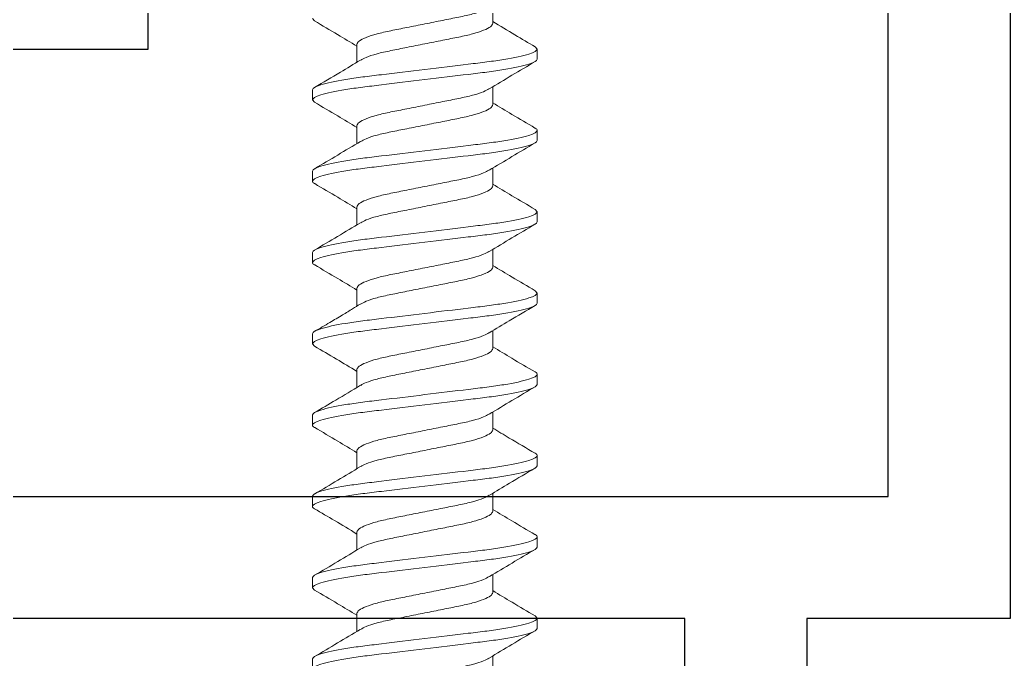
# Model space of a CAD drawing. Extents: x 0 to 79.8, y 0 to 38.2.
# Drawn here: x 59.021 to 59.63, y 29.139 to 29.532 of the extents above; entities that cross this region are included whole.
import ezdxf

# ---------------------------------------------------------------- set-up
doc = ezdxf.new("R2010")
doc.units = 0
doc.header["$MEASUREMENT"] = 0
doc.linetypes.add('SLD-Solid', pattern=[0])
doc.layers.get('0').update_dxf_attribs({"linetype": 'CONTINUOUS'})
doc.layers.add('TEXT', color=7, linetype='CONTINUOUS')

# ---------------------------------------------------------------- blocks, each defined once
blk = doc.blocks.new('25559')
at = {"color": 7, "linetype": 'SLD-Solid', "lineweight": 15}
for p, q in [((0.2062499640494835, 0.06899999832279491), (0.2048183672540773, 0.06775296564529754)), ((0.2062499640494835, 0.06899999832279491), (0.2124999451825005, 0.06899999832279491)), ((0.2562499597786001, 0.06899999832279491), (0.2624999775778605, 0.06899999832279491)), ((0.3062499555077096, 0.06899999832279491), (0.3047983022773337, 0.06773548959716891)), ((0.3062499555077096, 0.06899999832279491), (0.31249997330697, 0.06899999832279491)), ((0.3562499879030696, 0.06899999832279491), (0.35480775789717, 0.06774372116873906)), ((0.3562499879030696, 0.06899999832279491), (0.3624999690360937, 0.06899999832279491)), ((0.4062499836321862, 0.06899999832279491), (0.4124999647652032, 0.06899999832279491)), ((0.4562499793613028, 0.06899999832279491), (0.462499960494327, 0.06899999832279491)), ((0.5062499750904195, 0.06899999832279491), (0.5124999562234365, 0.06899999832279491)), ((0.5562499708195361, 0.06899999832279491), (0.5548181356935515, 0.06775277314753225)), ((0.5562499708195361, 0.06899999832279491), (0.5624999702856783, 0.06899999832279491)), ((0.1904999793279814, 0.04172019887803913), (0.1794554469153624, 0.04172019887803913)), ((0.240499975057098, 0.04172019887803913), (0.229458009281494, 0.04172019887803913)), ((0.2904999707862146, 0.04172019887803913), (0.2794585550042541, 0.04172019887803913)), ((0.3404999665153312, 0.04172019887803913), (0.3294580007397272, 0.04172019887803913)), ((0.3904999622444478, 0.04172019887803913), (0.3794561631566893, 0.04172019887803913)), ((0.4404999579735644, 0.04172019887803913), (0.4294585788578473, 0.04172019887803913)), ((0.4904999903689173, 0.04172019887803913), (0.4794519746632062, 0.04172019887803913)), ((0.5404999860980411, 0.04172019887803913), (0.5294560036790656, 0.04172019887803913)), ((0.5904999634940324, 0.04172019887803913), (0.5794582360490068, 0.04172019887803913)), ((0.2032500053719275, -0.04172019887803913), (0.214293804459686, -0.04172019887803913)), ((0.2532499644348007, -0.04172019887803913), (0.2642915268817276, -0.04172019887803913)), ((0.3032499601639174, -0.04172019887803913), (0.3142921826032179, -0.04172019887803913)), ((0.353249955893034, -0.04172019887803913), (0.3643246646237159, -0.04172019887803913)), ((0.403249988288394, -0.04172019887803913), (0.4142905240805135, -0.04172019887803913)), ((0.4532499840175035, -0.04172019887803913), (0.4642919131268641, -0.04172019887803913)), ((0.5032499797466272, -0.04172019887803913), (0.5142915055273107, -0.04172019887803913)), ((0.5532499754757367, -0.04172019887803913), (0.5642948745507894, -0.04172019887803913)), ((0.1889305907910241, -0.06775380438560319), (0.1874999473179457, -0.06899999832279491)), ((0.2374999430470552, -0.06899999832279491), (0.2312499619140382, -0.06899999832279491)), ((0.2389440796976032, -0.06774210327077412), (0.2374999430470552, -0.06899999832279491)), ((0.2874999754424152, -0.06899999832279491), (0.2812499576431549, -0.06899999832279491)), ((0.3374999711715319, -0.06899999832279491), (0.3312499900385149, -0.06899999832279491)), ((0.3874999669006485, -0.06899999832279491), (0.3812499857676315, -0.06899999832279491)), ((0.3889371736312484, -0.06774810736808945), (0.3874999669006485, -0.06899999832279491)), ((0.4374999626297651, -0.06899999832279491), (0.4312499814967481, -0.06899999832279491)), ((0.4874999583588817, -0.06899999832279491), (0.4812499772258647, -0.06899999832279491)), ((0.5374999907542417, -0.06899999832279491), (0.5312499729549813, -0.06899999832279491)), ((0.5389298642362235, -0.06775445062814356), (0.5374999907542417, -0.06899999832279491)), ((0.5874999681502331, -0.06899999832279491), (0.5812499686840908, -0.06899999832279491))]:
    blk.add_line(p, q, dxfattribs=at)
for points, knots in [([(0.2048195405738511, 0.06777072585677502), (0.2023926080985703, 0.06364931578599453), (0.1972661292341868, 0.05494354344392605), (0.1920410794012426, 0.046281522272551), (0.189289626643415, 0.04172019887803913)], [0, 0, 0, 0, 0.4734111930410915, 1, 1, 1, 1]), ([(0.231249972426987, -0.0689999999999884), (0.2303478626313762, -0.0689999999999884), (0.2292963103142398, -0.06732069762327342), (0.2270932361714699, -0.06032598277693069), (0.2259478589153758, -0.05501784534993703), (0.224360722623004, -0.04534187172058068), (0.2238533182178699, -0.04184291922157968), (0.2229053203646387, -0.03454523442246682), (0.2224642237022607, -0.0307540005592557), (0.2209795177337384, -0.01846063513988838), (0.219866427395452, -0.009244247138866513), (0.2176335174585233, 0.009244247138866513), (0.216520427120237, 0.01846063513988838), (0.2150357211517147, 0.0307540005592557), (0.2145946244893366, 0.0345452344224384), (0.2136466266361055, 0.04184291922157968), (0.2131392222309714, 0.04534187172058068), (0.2115520859385995, 0.05501784534993703), (0.2104067086825054, 0.06032598277693069), (0.2082036345397356, 0.06732069762327342), (0.2071520822225921, 0.0689999999999884), (0.2062499724269884, 0.0689999999999884)], [0, 0, 0, 0, 0.1249999999999998, 0.1249999999999998, 0.2499999999999996, 0.2499999999999996, 0.3124999999999995, 0.3124999999999995, 0.3749999999999995, 0.3749999999999995, 0.4999999999999996, 0.4999999999999996, 0.6249999999999996, 0.6249999999999996, 0.6874999999999997, 0.6874999999999997, 0.7499999999999998, 0.7499999999999998, 0.8749999999999999, 0.8749999999999999, 1, 1, 1, 1]), ([(0.2374999724269884, -0.0689999999999884), (0.2365978626313776, -0.0689999999999884), (0.2355463103142341, -0.06732069762327342), (0.2333432361714642, -0.06032598277693069), (0.2321978589153701, -0.05501784534993703), (0.2306107226230054, -0.04534187172058068), (0.2301033182178713, -0.04184291922157968), (0.2291553203646401, -0.03454523442246682), (0.228714223702255, -0.0307540005592557), (0.2272295177337327, -0.01846063513988838), (0.2261164273954535, -0.009244247138866513), (0.2238835174585248, 0.009244247138866513), (0.2227704271202384, 0.01846063513988838), (0.2212857211517161, 0.0307540005592557), (0.220844624489331, 0.0345452344224384), (0.2198966266361069, 0.04184291922157968), (0.2193892222309728, 0.04534187172058068), (0.217802085938601, 0.05501784534993703), (0.2166567086825069, 0.06032598277693069), (0.214453634539737, 0.06732069762327342), (0.2134020822225935, 0.0689999999999884), (0.2124999724269827, 0.0689999999999884)], [0, 0, 0, 0, 0.125, 0.125, 0.2500000000000001, 0.2500000000000001, 0.3125000000000001, 0.3125000000000001, 0.3750000000000003, 0.3750000000000003, 0.5000000000000003, 0.5000000000000003, 0.6250000000000003, 0.6250000000000003, 0.6875000000000002, 0.6875000000000002, 0.7500000000000002, 0.7500000000000002, 0.8750000000000001, 0.8750000000000001, 1, 1, 1, 1]), ([(0.2307414744547955, 0.03958653977625204), (0.2279283793356868, 0.04424379473758222), (0.222270231483094, 0.05361121249015355), (0.2167214052008291, 0.06303211865665048), (0.2139313219804464, 0.06776917670802618)], [0, 0, 0, 0, 0.4971759650679533, 1, 1, 1, 1]), ([(0.2547695602136315, 0.06768707640645744), (0.2519868944589376, 0.06295977078798387), (0.2468726049050645, 0.05427140794679985), (0.2416658303863031, 0.04565050217135536), (0.239292042344573, 0.04172019887803913)], [0, 0, 0, 0, 0.5440962474604328, 1, 1, 1, 1]), ([(0.2562499597786001, 0.06899999832279491), (0.2557823661496812, 0.06899033353209916), (0.2553056215637355, 0.06898047959833775), (0.254778073021356, 0.06768627928931892), (0.2547679468989372, 0.06766143753597476)], [0, 0, 0, 0, 0.9808053257506866, 1, 1, 1, 1]), ([(0.2812499724269841, -0.0689999999999884), (0.2803478626313733, -0.0689999999999884), (0.279296310314237, -0.06732069762327342), (0.2770932361714671, -0.06032598277693069), (0.275947858915373, -0.05501784534993703), (0.2743607226230012, -0.04534187172058068), (0.2738533182178671, -0.04184291922157968), (0.272905320364643, -0.0345452344224384), (0.2724642237022579, -0.0307540005592557), (0.2709795177337355, -0.01846063513988838), (0.2698664273954492, -0.009244247138866513), (0.2676335174585205, 0.009244247138866513), (0.2665204271202342, 0.01846063513988838), (0.2650357211517118, 0.0307540005592557), (0.2645946244893338, 0.03454523442246682), (0.2636466266361026, 0.04184291922157968), (0.2631392222309685, 0.04534187172058068), (0.2615520859385967, 0.05501784534993703), (0.2604067086825026, 0.06032598277693069), (0.2582036345397327, 0.06732069762327342), (0.2571520822225963, 0.0689999999999884), (0.2562499724269856, 0.0689999999999884)], [0, 0, 0, 0, 0.1249999999999999, 0.1249999999999999, 0.2499999999999999, 0.2499999999999999, 0.3124999999999999, 0.3124999999999999, 0.3749999999999999, 0.3749999999999999, 0.5, 0.5, 0.625, 0.625, 0.6875000000000001, 0.6875000000000001, 0.7500000000000002, 0.7500000000000002, 0.8750000000000001, 0.8750000000000001, 1, 1, 1, 1]), ([(0.2874999724269856, -0.0689999999999884), (0.2865978626313748, -0.0689999999999884), (0.2855463103142313, -0.06732069762327342), (0.2833432361714614, -0.06032598277693069), (0.2821978589153673, -0.05501784534993703), (0.2806107226230026, -0.04534187172058068), (0.2801033182178685, -0.04184291922157968), (0.2791553203646373, -0.0345452344224384), (0.2787142237022522, -0.0307540005592557), (0.2772295177337369, -0.01846063513988838), (0.2761164273954506, -0.009244247138866513), (0.2738835174585219, 0.009244247138866513), (0.2727704271202356, 0.01846063513988838), (0.2712857211517132, 0.0307540005592557), (0.2708446244893281, 0.03454523442246682), (0.269896626636104, 0.04184291922157968), (0.2693892222309699, 0.04534187172058068), (0.2678020859385981, 0.05501784534993703), (0.266656708682504, 0.06032598277693069), (0.2644536345397341, 0.06732069762327342), (0.2634020822225978, 0.0689999999999884), (0.262499972426987, 0.0689999999999884)], [0, 0, 0, 0, 0.125, 0.125, 0.2499999999999999, 0.2499999999999999, 0.3124999999999999, 0.3124999999999999, 0.3749999999999999, 0.3749999999999999, 0.5, 0.5, 0.625, 0.625, 0.6875000000000001, 0.6875000000000001, 0.7500000000000001, 0.7500000000000001, 0.8750000000000001, 0.8750000000000001, 1, 1, 1, 1]), ([(0.2807889529687202, 0.03950928400203679), (0.2779724878015983, 0.04416974746257551), (0.2723065663465292, 0.05354526547705518), (0.266753229998514, 0.06297734873959371), (0.263960394040339, 0.06772085059961341)], [0, 0, 0, 0, 0.4970886358831252, 1, 1, 1, 1]), ([(0.3048009422468425, 0.06773989412963033), (0.3020087226685746, 0.06299622337053279), (0.2968893792635754, 0.05429902784723595), (0.2916658835674255, 0.04565125661261504), (0.2892914147475523, 0.04172019887803913)], [0, 0, 0, 0, 0.5454253323844276, 0.9999999999999999, 0.9999999999999999, 0.9999999999999999, 0.9999999999999999]), ([(0.3312499724269884, -0.0689999999999884), (0.3303478626313776, -0.0689999999999884), (0.3292963103142341, -0.06732069762327342), (0.3270932361714642, -0.06032598277693069), (0.3259478589153701, -0.05501784534993703), (0.3243607226229983, -0.04534187172058068), (0.3238533182178713, -0.04184291922157968), (0.3229053203646401, -0.0345452344224384), (0.322464223702255, -0.0307540005592557), (0.3209795177337327, -0.01846063513988838), (0.3198664273954464, -0.009244247138866513), (0.3176335174585248, 0.009244247138866513), (0.3165204271202384, 0.01846063513988838), (0.3150357211517161, 0.0307540005592557), (0.314594624489331, 0.03454523442246682), (0.3136466266360998, 0.04184291922157968), (0.3131392222309728, 0.04534187172058068), (0.311552085938601, 0.05501784534993703), (0.3104067086825069, 0.06032598277693069), (0.308203634539737, 0.06732069762327342), (0.3071520822225935, 0.0689999999999884), (0.3062499724269827, 0.0689999999999884)], [0, 0, 0, 0, 0.1249999999999999, 0.1249999999999999, 0.2499999999999999, 0.2499999999999999, 0.3124999999999999, 0.3124999999999999, 0.3749999999999999, 0.3749999999999999, 0.5, 0.5, 0.625, 0.625, 0.6875, 0.6875, 0.75, 0.75, 0.875, 0.875, 1, 1, 1, 1]), ([(0.3374999724269827, -0.0689999999999884), (0.336597862631379, -0.0689999999999884), (0.3355463103142355, -0.06732069762327342), (0.3333432361714657, -0.06032598277693069), (0.3321978589153716, -0.05501784534993703), (0.3306107226230068, -0.04534187172058068), (0.3301033182178656, -0.04184291922157968), (0.3291553203646416, -0.0345452344224384), (0.3287142237022564, -0.0307540005592557), (0.3272295177337341, -0.01846063513988838), (0.3261164273954478, -0.009244247138866513), (0.3238835174585262, 0.009244247138866513), (0.3227704271202327, 0.01846063513988838), (0.3212857211517104, 0.0307540005592557), (0.3208446244893324, 0.03454523442246682), (0.3198966266361083, 0.04184291922157968), (0.3193892222309671, 0.04534187172058068), (0.3178020859385953, 0.05501784534993703), (0.3166567086825012, 0.06032598277693069), (0.3144536345397313, 0.06732069762327342), (0.3134020822225949, 0.0689999999999884), (0.3124999724269841, 0.0689999999999884)], [0, 0, 0, 0, 0.1249999999999999, 0.1249999999999999, 0.2499999999999998, 0.2499999999999998, 0.3124999999999998, 0.3124999999999998, 0.3749999999999999, 0.3749999999999999, 0.5000000000000001, 0.5000000000000001, 0.6250000000000002, 0.6250000000000002, 0.6875000000000002, 0.6875000000000002, 0.7500000000000001, 0.7500000000000001, 0.8750000000000001, 0.8750000000000001, 1, 1, 1, 1]), ([(0.3307512191336883, 0.03957079162483979), (0.3279461789134075, 0.044213106827101), (0.322306594606431, 0.05354656585328144), (0.316767785640792, 0.0629532152049137), (0.3139838928312741, 0.06768114564161465)], [0, 0, 0, 0, 0.4973842162112512, 1, 1, 1, 1]), ([(0.3548083078908206, 0.06775214065481805), (0.3520307063254791, 0.06303565649764664), (0.3469018351117299, 0.05432661769026481), (0.3416855687060121, 0.04568283681155094), (0.3392942337773945, 0.04172019887803913)], [0, 0, 0, 0, 0.5415619635541834, 1, 1, 1, 1]), ([(0.3812499724269856, -0.0689999999999884), (0.3803478626313748, -0.0689999999999884), (0.3792963103142313, -0.06732069762327342), (0.3770932361714614, -0.06032598277693069), (0.3759478589153673, -0.05501784534993703), (0.3743607226230026, -0.04534187172058068), (0.3738533182178685, -0.04184291922157968), (0.3729053203646373, -0.0345452344224384), (0.3724642237022593, -0.0307540005592557), (0.3709795177337369, -0.01846063513988838), (0.3698664273954506, -0.009244247138866513), (0.3676335174585219, 0.009244247138866513), (0.3665204271202356, 0.01846063513988838), (0.3650357211517132, 0.0307540005592557), (0.3645946244893281, 0.0345452344224384), (0.363646626636104, 0.04184291922157968), (0.3631392222309699, 0.04534187172058068), (0.3615520859385981, 0.05501784534993703), (0.360406708682504, 0.06032598277693069), (0.3582036345397341, 0.06732069762327342), (0.3571520822225978, 0.0689999999999884), (0.356249972426987, 0.0689999999999884)], [0, 0, 0, 0, 0.125, 0.125, 0.25, 0.25, 0.3125, 0.3125, 0.375, 0.375, 0.5, 0.5, 0.625, 0.625, 0.6874999999999999, 0.6874999999999999, 0.7499999999999999, 0.7499999999999999, 0.875, 0.875, 1, 1, 1, 1]), ([(0.387499972426987, -0.0689999999999884), (0.3865978626313762, -0.0689999999999884), (0.3855463103142327, -0.06732069762327342), (0.3833432361714699, -0.06032598277693069), (0.3821978589153687, -0.05501784534993703), (0.380610722623004, -0.04534187172058068), (0.3801033182178628, -0.04184291922157968), (0.3791553203646387, -0.0345452344224384), (0.3787142237022607, -0.0307540005592557), (0.3772295177337384, -0.01846063513988838), (0.3761164273954449, -0.009244247138866513), (0.3738835174585233, 0.009244247138866513), (0.372770427120237, 0.01846063513988838), (0.3712857211517147, 0.0307540005592557), (0.3708446244893295, 0.0345452344224384), (0.3698966266361055, 0.04184291922157968), (0.3693892222309714, 0.04534187172058068), (0.3678020859385995, 0.05501784534993703), (0.3666567086825054, 0.06032598277693069), (0.3644536345397356, 0.06732069762327342), (0.3634020822225921, 0.0689999999999884), (0.3624999724269884, 0.0689999999999884)], [0, 0, 0, 0, 0.125, 0.125, 0.2500000000000001, 0.2500000000000001, 0.3124999999999999, 0.3124999999999999, 0.3749999999999998, 0.3749999999999998, 0.4999999999999999, 0.4999999999999999, 0.6249999999999999, 0.6249999999999999, 0.6874999999999998, 0.6874999999999998, 0.7499999999999998, 0.7499999999999998, 0.875, 0.875, 1, 1, 1, 1]), ([(0.3807245218378341, 0.03961378737815835), (0.3782486009433939, 0.0437105056587086), (0.3726050606361468, 0.05304844323003977), (0.3670639498015333, 0.06245316775931542), (0.3639538222410579, 0.06773187338896491)], [0, 0, 0, 0, 0.4387176771405727, 1, 1, 1, 1]), ([(0.4047894938372281, 0.06772075435074498), (0.4019974553672512, 0.06297682902967949), (0.3968817064302925, 0.05428470992777079), (0.391662206494658, 0.04564471600400566), (0.3892913695395492, 0.04172019887803913)], [0, 0, 0, 0, 0.5457731613464917, 1, 1, 1, 1]), ([(0.4062499836321862, 0.06899999832279491), (0.4057824808354269, 0.06899582240026803), (0.4053121701988331, 0.06899162139697523), (0.4047920855097686, 0.06772035538176624), (0.4047889805098208, 0.06771276569301676)], [0, 0, 0, 0, 0.9940298185777356, 1, 1, 1, 1]), ([(0.4312499724269827, -0.0689999999999884), (0.430347862631379, -0.0689999999999884), (0.4292963103142355, -0.06732069762327342), (0.4270932361714657, -0.06032598277693069), (0.4259478589153716, -0.05501784534993703), (0.4243607226230068, -0.04534187172058068), (0.4238533182178656, -0.04184291922157968), (0.4229053203646416, -0.03454523442246682), (0.4224642237022564, -0.0307540005592557), (0.4209795177337341, -0.01846063513988838), (0.4198664273954478, -0.009244247138866513), (0.4176335174585262, 0.009244247138866513), (0.4165204271202327, 0.01846063513988838), (0.4150357211517104, 0.0307540005592557), (0.4145946244893324, 0.0345452344224384), (0.4136466266361083, 0.04184291922157968), (0.4131392222309671, 0.04534187172058068), (0.4115520859386024, 0.05501784534993703), (0.4104067086825083, 0.06032598277693069), (0.4082036345397384, 0.06732069762327342), (0.4071520822225949, 0.0689999999999884), (0.4062499724269841, 0.0689999999999884)], [0, 0, 0, 0, 0.125, 0.125, 0.2499999999999999, 0.2499999999999999, 0.3125, 0.3125, 0.375, 0.375, 0.5, 0.5, 0.625, 0.625, 0.6875, 0.6875, 0.7499999999999999, 0.7499999999999999, 0.875, 0.875, 1, 1, 1, 1]), ([(0.4374999724269841, -0.0689999999999884), (0.4365978626313733, -0.0689999999999884), (0.435546310314237, -0.06732069762327342), (0.4333432361714671, -0.06032598277693069), (0.432197858915373, -0.05501784534993703), (0.4306107226230012, -0.04534187172058068), (0.4301033182178671, -0.04184291922157968), (0.429155320364643, -0.03454523442246682), (0.4287142237022579, -0.0307540005592557), (0.4272295177337355, -0.01846063513988838), (0.4261164273954492, -0.009244247138866513), (0.4238835174585205, 0.009244247138866513), (0.4227704271202342, 0.01846063513988838), (0.4212857211517189, 0.0307540005592557), (0.4208446244893338, 0.0345452344224384), (0.4198966266361026, 0.04184291922157968), (0.4193892222309685, 0.04534187172058068), (0.4178020859386038, 0.05501784534993703), (0.4166567086825097, 0.06032598277693069), (0.4144536345397398, 0.06732069762327342), (0.4134020822225963, 0.0689999999999884), (0.4124999724269856, 0.0689999999999884)], [0, 0, 0, 0, 0.125, 0.125, 0.2499999999999999, 0.2499999999999999, 0.3125, 0.3125, 0.375, 0.375, 0.5, 0.5, 0.625, 0.625, 0.6875, 0.6875, 0.7499999999999999, 0.7499999999999999, 0.875, 0.875, 1, 1, 1, 1]), ([(0.430777060293309, 0.03952873086072373), (0.427958161813649, 0.04419429074536652), (0.4222866000562249, 0.05358129464408989), (0.41673033826428, 0.06301638344328353), (0.413935668179839, 0.06776201304077745)], [0, 0, 0, 0, 0.4970233244787143, 0.9999999999999999, 0.9999999999999999, 0.9999999999999999, 0.9999999999999999]), ([(0.454786959595566, 0.06771648731668733), (0.4516793717514886, 0.06244002947448735), (0.4465583834393385, 0.05374496426790643), (0.4413440111488072, 0.04511371568938216), (0.4392938952394374, 0.04172019887803913)], [0, 0, 0, 0, 0.6068336138757475, 0.9999999999999999, 0.9999999999999999, 0.9999999999999999, 0.9999999999999999]), ([(0.4562499793613028, 0.06899999832279491), (0.4557824940169866, 0.06899518696056361), (0.4553114056782661, 0.06899033851627223), (0.4547903216426903, 0.06771607207352304), (0.4547863362694358, 0.06770632618409422)], [0, 0, 0, 0, 0.9923517648106059, 1, 1, 1, 1]), ([(0.481249972426987, -0.0689999999999884), (0.4803478626313762, -0.0689999999999884), (0.4792963103142327, -0.06732069762327342), (0.4770932361714628, -0.06032598277693069), (0.4759478589153687, -0.05501784534993703), (0.474360722623004, -0.04534187172058068), (0.4738533182178628, -0.04184291922157968), (0.4729053203646387, -0.0345452344224384), (0.4724642237022536, -0.0307540005592557), (0.4709795177337384, -0.01846063513988838), (0.4698664273954449, -0.009244247138866513), (0.4676335174585233, 0.009244247138866513), (0.466520427120237, 0.01846063513988838), (0.4650357211517147, 0.0307540005592557), (0.4645946244893295, 0.03454523442246682), (0.4636466266361055, 0.04184291922157968), (0.4631392222309643, 0.04534187172058068), (0.4615520859385995, 0.05501784534993703), (0.4604067086825054, 0.06032598277693069), (0.4582036345397356, 0.06732069762327342), (0.4571520822225921, 0.0689999999999884), (0.4562499724269884, 0.0689999999999884)], [0, 0, 0, 0, 0.1249999999999998, 0.1249999999999998, 0.2499999999999995, 0.2499999999999995, 0.3124999999999995, 0.3124999999999995, 0.3749999999999994, 0.3749999999999994, 0.4999999999999994, 0.4999999999999994, 0.6249999999999994, 0.6249999999999994, 0.6874999999999996, 0.6874999999999996, 0.7499999999999996, 0.7499999999999996, 0.8749999999999998, 0.8749999999999998, 1, 1, 1, 1]), ([(0.4874999724269884, -0.0689999999999884), (0.4865978626313776, -0.0689999999999884), (0.4855463103142341, -0.06732069762327342), (0.4833432361714642, -0.06032598277693069), (0.4821978589153701, -0.05501784534993703), (0.4806107226229983, -0.04534187172058068), (0.4801033182178642, -0.04184291922157968), (0.4791553203646401, -0.0345452344224384), (0.478714223702255, -0.0307540005592557), (0.4772295177337327, -0.01846063513988838), (0.4761164273954464, -0.009244247138866513), (0.4738835174585176, 0.009244247138866513), (0.4727704271202384, 0.01846063513988838), (0.4712857211517161, 0.0307540005592557), (0.470844624489331, 0.03454523442246682), (0.4698966266360998, 0.04184291922157968), (0.4693892222309657, 0.04534187172058068), (0.467802085938601, 0.05501784534993703), (0.4666567086825069, 0.06032598277693069), (0.464453634539737, 0.06732069762327342), (0.4634020822225935, 0.0689999999999884), (0.4624999724269827, 0.0689999999999884)], [0, 0, 0, 0, 0.125, 0.125, 0.2499999999999999, 0.2499999999999999, 0.3125000000000001, 0.3125000000000001, 0.3750000000000001, 0.3750000000000001, 0.5000000000000002, 0.5000000000000002, 0.6250000000000003, 0.6250000000000003, 0.6875000000000003, 0.6875000000000003, 0.7500000000000002, 0.7500000000000002, 0.8750000000000001, 0.8750000000000001, 1, 1, 1, 1]), ([(0.4806249277798216, 0.03977081056419252), (0.4781723509724429, 0.04383242595261549), (0.4725803049970239, 0.05309319198377693), (0.4670772188974155, 0.06243181089845962), (0.4639876933079066, 0.06767466946644163)], [0, 0, 0, 0, 0.4385830907256587, 1, 1, 1, 1]), ([(0.5047818587168962, 0.06770791199909354), (0.501991637696932, 0.06296700565673063), (0.4968773586061985, 0.0542772574237631), (0.4916616302055417, 0.04564356677931869), (0.4892914709965055, 0.04172019887803913)], [0, 0, 0, 0, 0.545574649029413, 1, 1, 1, 1]), ([(0.5062499750904195, 0.06899999832279491), (0.5057823974537072, 0.0689937439319408), (0.5053095793456919, 0.06898741944371523), (0.5047867007108522, 0.06770726902868773), (0.5047809053945684, 0.06769308050374434)], [0, 0, 0, 0, 0.9889165173437774, 1, 1, 1, 1]), ([(0.5312499724269841, -0.0689999999999884), (0.5303478626313733, -0.0689999999999884), (0.529296310314237, -0.06732069762327342), (0.5270932361714671, -0.06032598277693069), (0.525947858915373, -0.05501784534993703), (0.5243607226230012, -0.04534187172058068), (0.5238533182178671, -0.04184291922157968), (0.522905320364643, -0.0345452344224384), (0.5224642237022579, -0.0307540005592557), (0.5209795177337355, -0.01846063513988838), (0.5198664273954492, -0.009244247138866513), (0.5176335174585205, 0.009244247138866513), (0.5165204271202342, 0.01846063513988838), (0.5150357211517118, 0.0307540005592557), (0.5145946244893338, 0.03454523442246682), (0.5136466266361026, 0.04184291922157968), (0.5131392222309685, 0.04534187172058068), (0.5115520859385967, 0.05501784534993703), (0.5104067086825026, 0.06032598277693069), (0.5082036345397327, 0.06732069762327342), (0.5071520822225963, 0.0689999999999884), (0.5062499724269856, 0.0689999999999884)], [0, 0, 0, 0, 0.1249999999999999, 0.1249999999999999, 0.2499999999999998, 0.2499999999999998, 0.3124999999999998, 0.3124999999999998, 0.3749999999999998, 0.3749999999999998, 0.4999999999999999, 0.4999999999999999, 0.6249999999999999, 0.6249999999999999, 0.6874999999999999, 0.6874999999999999, 0.75, 0.75, 0.875, 0.875, 1, 1, 1, 1]), ([(0.5374999724269856, -0.0689999999999884), (0.5365978626313748, -0.0689999999999884), (0.5355463103142313, -0.06732069762327342), (0.5333432361714685, -0.06032598277693069), (0.5321978589153673, -0.05501784534993703), (0.5306107226230026, -0.04534187172058068), (0.5301033182178685, -0.04184291922157968), (0.5291553203646373, -0.0345452344224384), (0.5287142237022593, -0.0307540005592557), (0.5272295177337369, -0.01846063513988838), (0.5261164273954506, -0.009244247138866513), (0.5238835174585219, 0.009244247138866513), (0.5227704271202356, 0.01846063513988838), (0.5212857211517132, 0.0307540005592557), (0.5208446244893281, 0.03454523442246682), (0.519896626636104, 0.04184291922157968), (0.51938922223097, 0.04534187172058068), (0.5178020859385981, 0.05501784534993703), (0.516656708682504, 0.06032598277693069), (0.5144536345397341, 0.06732069762327342), (0.5134020822225978, 0.0689999999999884), (0.512499972426987, 0.0689999999999884)], [0, 0, 0, 0, 0.1249999999999999, 0.1249999999999999, 0.2499999999999998, 0.2499999999999998, 0.3124999999999997, 0.3124999999999997, 0.3749999999999997, 0.3749999999999997, 0.4999999999999998, 0.4999999999999998, 0.6249999999999998, 0.6249999999999998, 0.6874999999999998, 0.6874999999999998, 0.7499999999999999, 0.7499999999999999, 0.875, 0.875, 1, 1, 1, 1]), ([(0.5306776495665062, 0.0396883481834891), (0.5278773014455567, 0.04432708204885216), (0.5222484565958325, 0.05365117751833282), (0.516716058498595, 0.06304235874230812), (0.5139360263004988, 0.06776143096416831)], [0, 0, 0, 0, 0.4974996106147939, 1, 1, 1, 1]), ([(0.5548193273464506, 0.0677703683609252), (0.5520336702053399, 0.06303969810173271), (0.5469050485293039, 0.05433014886273213), (0.5416797389227099, 0.04567446839553213), (0.5392926033791596, 0.04172019887803913)], [0, 0, 0, 0, 0.5431590234319394, 1, 1, 1, 1]), ([(0.5812499724269884, -0.0689999999999884), (0.5803478626313776, -0.0689999999999884), (0.5792963103142341, -0.06732069762327342), (0.5770932361714642, -0.06032598277693069), (0.5759478589153701, -0.05501784534993703), (0.5743607226229983, -0.04534187172058068), (0.5738533182178642, -0.04184291922157968), (0.5729053203646401, -0.0345452344224384), (0.572464223702255, -0.0307540005592557), (0.5709795177337327, -0.01846063513988838), (0.5698664273954464, -0.009244247138866513), (0.5676335174585176, 0.009244247138866513), (0.5665204271202384, 0.01846063513988838), (0.5650357211517161, 0.0307540005592557), (0.564594624489331, 0.03454523442246682), (0.5636466266360998, 0.04184291922157968), (0.5631392222309657, 0.04534187172058068), (0.561552085938601, 0.05501784534993703), (0.5604067086825069, 0.06032598277693069), (0.558203634539737, 0.06732069762327342), (0.5571520822225935, 0.0689999999999884), (0.5562499724269827, 0.0689999999999884)], [0, 0, 0, 0, 0.1249999999999999, 0.1249999999999999, 0.2499999999999998, 0.2499999999999998, 0.3124999999999998, 0.3124999999999998, 0.3749999999999998, 0.3749999999999998, 0.4999999999999999, 0.4999999999999999, 0.6249999999999999, 0.6249999999999999, 0.6875, 0.6875, 0.7499999999999999, 0.7499999999999999, 0.875, 0.875, 1, 1, 1, 1]), ([(0.5874999724269827, -0.0689999999999884), (0.586597862631379, -0.0689999999999884), (0.5855463103142355, -0.06732069762327342), (0.5833432361714657, -0.06032598277693069), (0.5821978589153716, -0.05501784534993703), (0.5806107226229997, -0.04534187172058068), (0.5801033182178656, -0.04184291922157968), (0.5791553203646345, -0.0345452344224384), (0.5787142237022564, -0.0307540005592557), (0.5772295177337341, -0.01846063513988838), (0.5761164273954478, -0.009244247138866513), (0.5738835174585191, 0.009244247138866513), (0.5727704271202327, 0.01846063513988838), (0.5712857211517104, 0.0307540005592557), (0.5708446244893324, 0.03454523442246682), (0.5698966266361012, 0.04184291922157968), (0.5693892222309671, 0.04534187172058068), (0.5678020859385953, 0.05501784534993703), (0.5666567086825012, 0.06032598277693069), (0.5644536345397313, 0.06732069762327342), (0.5634020822225949, 0.0689999999999884), (0.5624999724269841, 0.0689999999999884)], [0, 0, 0, 0, 0.125, 0.125, 0.25, 0.25, 0.3125000000000001, 0.3125000000000001, 0.3750000000000001, 0.3750000000000001, 0.5000000000000001, 0.5000000000000001, 0.6250000000000001, 0.6250000000000001, 0.6875000000000001, 0.6875000000000001, 0.75, 0.75, 0.875, 0.875, 1, 1, 1, 1]), ([(0.580753324421373, 0.03956735416454649), (0.5779386448967969, 0.04422675176635948), (0.5722768359932644, 0.05359926419512817), (0.566725944743709, 0.06302428236037372), (0.563934592046138, 0.06776380052011177)], [0, 0, 0, 0, 0.4971343209437469, 1, 1, 1, 1]), ([(0.1806393265724182, 0.0395472931462848), (0.1812293252244928, 0.03854418328901943), (0.1825475060829049, 0.03630302526588025), (0.1846230518067244, 0.02975444054027321), (0.1865825099389156, 0.021105043814174), (0.1885467182606249, 0.01096740933749629), (0.1907499127212233, 1.169903072195666e-06), (0.1929534453306871, -0.01097200355866335), (0.1949166760763177, -0.02108959201459015), (0.1968797349049822, -0.0298128240538631), (0.1990833589867975, -0.03652400434424408), (0.2012867881198019, -0.04090437116039425), (0.2026037589958847, -0.04145164698678627), (0.2032500053719275, -0.04172019887803913)], [0, 0, 0, 0, 0.07623768213881528, 0.1703309879313312, 0.2609901591147173, 0.3516494232008056, 0.4457426124562486, 0.5398358017116913, 0.6304950657977796, 0.7211542369811658, 0.8152475427736816, 0.9093407393319153, 1, 1, 1, 1]), ([(0.2130528721283724, -0.03943639151077605), (0.2124819861121807, -0.03846360899368051), (0.2111828689382307, -0.03624992983773723), (0.2091269446504427, -0.02975188034437792), (0.207167351457997, -0.02110573183378506), (0.2052033195817486, -0.0109672031420871), (0.2029999745310676, -1.230671841767617e-06), (0.2007964398188804, 0.01097200833555689), (0.1988333627840007, 0.02108960453446684), (0.1968701198525835, 0.02981281052788631), (0.1946666597418627, 0.03652401083121504), (0.1924631882097501, 0.0409043700536813), (0.1911462229486887, 0.0414516466224768), (0.1904999793279814, 0.04172019887803913)], [0, 0, 0, 0, 0.07394596321695189, 0.1682725938896807, 0.25915679989775, 0.3500408769675726, 0.4443676286852184, 0.5386942614673136, 0.6295783385371362, 0.7204625445452055, 0.8147891752179344, 0.9091158153209342, 1, 1, 1, 1]), ([(0.2307160280820852, 0.03939987651594379), (0.2312806143173844, 0.03843709553729013), (0.2325734405345301, 0.03623245714422296), (0.2346231104314782, 0.02975103940121926), (0.2365824890231067, 0.02110593967526597), (0.2385467189346997, 0.01096715916705193), (0.2407499059466005, 1.237918240803992e-06), (0.2429534459470446, -0.01097202048450185), (0.2449166557763576, -0.02108959158195489), (0.2468797930530258, -0.02981281866706809), (0.2490833358801154, -0.03652400722486959), (0.2512867973015034, -0.04090436978586354), (0.2526037346916041, -0.04145164659036027), (0.2532499644348007, -0.04172019887803913)], [0, 0, 0, 0, 0.07318894462962962, 0.1675927971779725, 0.2585511810551824, 0.3495096581417117, 0.4439133937683639, 0.5383171293950106, 0.6292756064815399, 0.7202340459214853, 0.8146378389529596, 0.9090415819065021, 1, 1, 1, 1]), ([(0.262996475175612, -0.03932792359714199), (0.262444271016804, -0.03838487937397872), (0.2611637695698263, -0.03619806228280709), (0.2591268756140224, -0.02974931598487274), (0.2571674386011722, -0.02110639555974103), (0.25520322392628, -0.0109670324167439), (0.2530000328451578, -1.272430353083109e-06), (0.2507964929252253, 0.01097202926368368), (0.2488332867308571, 0.02108958959965435), (0.2468701351916565, 0.02981281608833797), (0.2446666500345316, 0.03652400968479697), (0.2424631852402612, 0.04090437032809291), (0.2411462191061986, 0.04145164671282942), (0.240499975057098, 0.04172019887803913)], [0, 0, 0, 0, 0.07169358968669436, 0.1662496449337518, 0.2573548470754842, 0.3484600869245438, 0.4430161442860849, 0.5375722016476442, 0.6286774414967038, 0.7197826436384362, 0.8143386988854937, 0.9088947635857589, 1, 1, 1, 1]), ([(0.2807646799157908, 0.03930639134588887), (0.2813131663072141, 0.03836925958341908), (0.2825899524053739, 0.03618777099015347), (0.284623054215416, 0.02974879244848694), (0.2865825542824751, 0.02110654002783008), (0.2885466996489612, 0.01096699008320456), (0.2907498908413118, 1.278134362792116e-06), (0.2929535020159477, -0.01097202315870049), (0.2949166361035154, -0.02108959316777259), (0.2968797931926161, -0.02981281871404917), (0.299083330413211, -0.03652400721213667), (0.3012867933169261, -0.04090436978893308), (0.3026037305149671, -0.04145164659138345), (0.3032499601639174, -0.04172019887803913)], [0, 0, 0, 0, 0.07124507438538573, 0.1658468139971849, 0.2569960889186121, 0.3481452902050227, 0.4427470319323414, 0.5373488333003906, 0.6284980345868013, 0.719647253827953, 0.8142490530804943, 0.9088508021500685, 1, 1, 1, 1]), ([(0.3130451270093104, -0.03942146376655842), (0.3124768028923128, -0.03845276955632926), (0.311180227621108, -0.0362427895101689), (0.3091269151034481, -0.02975153557594012), (0.3071674082304696, -0.0211058153649617), (0.305203284244854, -0.01096718669174379), (0.3030000116537224, -1.233401263789347e-06), (0.3007964928527045, 0.01097201861679764), (0.2988332823234501, 0.02108959245373399), (0.2968701272788365, 0.02981281510272993), (0.2946666606575903, 0.03652401211701317), (0.2924631237819497, 0.04090436812381881), (0.2911461957364594, 0.04145164610108054), (0.2904999707862146, 0.04172019887803913)], [0, 0, 0, 0, 0.07363668750507738, 0.1679948205901584, 0.2589093238017367, 0.3498238091048088, 0.4441820037871141, 0.5385401389822657, 0.6294546798222435, 0.7203691830338218, 0.8147273161189028, 0.9090855181245612, 1, 1, 1, 1]), ([(0.3307269460807589, 0.03937893092455624), (0.3312879288094521, 0.03842189169469634), (0.3325771695341189, 0.03622244082541215), (0.3346230814403555, 0.02975053720075493), (0.3365825422067275, 0.02110607803172115), (0.3385466976682423, 0.01096711854691534), (0.3407498859463942, 1.243130100192502e-06), (0.3429534979054765, -0.01097201416047255), (0.344916631790376, -0.02108959553785894), (0.3468797889335278, -0.02981281805230651), (0.3490833261391231, -0.03652400739156292), (0.3512867890468101, -0.04090436974595946), (0.3526037262443324, -0.04145164657722944), (0.353249955893034, -0.04172019887803913)], [0, 0, 0, 0, 0.07275409105585529, 0.1672021833807134, 0.2582033053704281, 0.3492044094345741, 0.4436524443276726, 0.5381005387646038, 0.6291016428287499, 0.7201027648184647, 0.8145508571433226, 0.9089988993667496, 1, 1, 1, 1]), ([(0.3631032387337356, -0.03953316747615077), (0.3625156791629536, -0.03853391635712455), (0.3611999371435246, -0.03629625952945048), (0.3591269419773795, -0.02975411340807455), (0.3571673961597241, -0.02110513679963333), (0.3552032810415824, -0.01096737638965806), (0.353000011429728, -1.181016898499365e-06), (0.3507964720597059, 0.01097200042141822), (0.3488333396764176, 0.02108960380462577), (0.3468701063444541, 0.02981281005318692), (0.3446666610241422, 0.03652401312487541), (0.3424631184009428, 0.0409043678825185), (0.341146191100151, 0.04145164602167029), (0.3404999665153312, 0.04172019887803913)], [0, 0, 0, 0, 0.07594638504738133, 0.1700693087120105, 0.2607571293719859, 0.3514449321681073, 0.4455678579375376, 0.5396907243681355, 0.630378527164257, 0.7210664032226536, 0.8151892675484428, 0.9093122006229656, 1, 1, 1, 1]), ([(0.3806972054867259, 0.03943612109722494), (0.3812680385969784, 0.03846341203100678), (0.3825670954649709, 0.03624979763065994), (0.3846230533609258, 0.02975188159575737), (0.3865825480491836, 0.02110572467643124), (0.3885466764094545, 0.01096721215864704), (0.3907499438700626, 1.225922972025728e-06), (0.392953478148641, -0.01097201253696767), (0.3949166318793047, -0.02108959653878628), (0.3968797828019035, -0.02981281777550748), (0.3990833248863765, -0.03652400745633599), (0.4012867752220473, -0.04090437063851482), (0.4026037432902143, -0.04145164681497704), (0.403249988288394, -0.04172019887803913)], [0, 0, 0, 0, 0.07394035166028494, 0.1682676073293617, 0.2591523027086186, 0.3500369801852408, 0.4443642379636926, 0.5386914362744837, 0.629576113751106, 0.7204608091303629, 0.8147880647994395, 0.9091152704311849, 1, 1, 1, 1]), ([(0.4130275920033455, -0.03938776290587498), (0.4124650917229857, -0.03842830253006468), (0.4111743438311635, -0.03622666548096731), (0.4091268770452174, -0.0297507459838755), (0.407167407862211, -0.02110602378988347), (0.4052032723283716, -0.0109671286566595), (0.4030000082952512, -1.248523801677948e-06), (0.4007964677684441, 0.01097201778873114), (0.3988333344415906, 0.02108959918041364), (0.3968701060227602, 0.02981281153302007), (0.3946666417759914, 0.03652401055865084), (0.3924631713374254, 0.04090437011890913), (0.3911462059346817, 0.04145164664396361), (0.3904999622444478, 0.04172019887803913)], [0, 0, 0, 0, 0.07293750862297206, 0.1673669130085441, 0.258350029092572, 0.3493331272545782, 0.443762533751805, 0.5381918807169817, 0.6291749788789878, 0.7201581505418239, 0.8145874953953383, 0.9090168496893926, 1, 1, 1, 1]), ([(0.4307521639142422, 0.03933042148494792), (0.4313047896921347, 0.03838669078683665), (0.432585701012357, 0.03619925150547942), (0.4346230916458182, 0.02974937876385297), (0.4365825324918546, 0.02110638391988573), (0.4385466755836234, 0.01096702807410566), (0.44074993751709, 1.275930884503396e-06), (0.4429534786090841, -0.01097202483401816), (0.444916611789921, -0.02108959732470339), (0.4468798402476892, -0.02981281205111941), (0.4490833044836577, -0.03652401041813391), (0.4512867749250731, -0.04090437015256043), (0.4526037403274472, -0.04145164665501966), (0.4532499840175035, -0.04172019887803913)], [0, 0, 0, 0, 0.07174551345246315, 0.1662963329476188, 0.2573964329847011, 0.3484965150767179, 0.4430473366862479, 0.5375980986871738, 0.6286981807791906, 0.7197983364665429, 0.8143490963530959, 0.9088998656923273, 1, 1, 1, 1]), ([(0.4630211344736779, -0.03937530096649766), (0.4624607697659968, -0.03841925719717665), (0.4611721356972822, -0.03622070586897053), (0.4591268705421427, -0.02975045079861616), (0.4571674041021652, -0.02110610155284576), (0.4552032682076188, -0.01096710689890301), (0.453000002840092, -1.254604484302035e-06), (0.4507964679980958, 0.01097201990987173), (0.4488333144129939, 0.02108959459678772), (0.4468701634515782, 0.02981281831770843), (0.4446666213778769, 0.03652400730928207), (0.442463171039357, 0.0409043706737009), (0.4411462029715594, 0.0414516468265731), (0.4404999579735644, 0.04172019887803913)], [0, 0, 0, 0, 0.07267870921419772, 0.167134474175077, 0.2581429887808771, 0.3491514854596524, 0.4436072525327759, 0.5380629600572305, 0.6290714567360057, 0.7200799713418058, 0.8145357363026852, 0.9089914511580633, 1, 1, 1, 1]), ([(0.4806080246417537, 0.03960748995089602), (0.4812083998975751, 0.03858795170867779), (0.4825369343222761, 0.03633187663066906), (0.4846229725894773, 0.02975578139870549), (0.4865825584508201, 0.02110469744570764), (0.4885466628886519, 0.0109674990990527), (0.4907499354675764, 1.147580633187317e-06), (0.4929534740389272, -0.01097199182626696), (0.49491660662855, -0.02108960606855703), (0.496879839905489, -0.0298128094210881), (0.4990832852410705, -0.03652401329631516), (0.501286827860234, -0.04090436784150597), (0.5026037551615445, -0.04145164600816997), (0.5032499797466272, -0.04172019887803913)], [0, 0, 0, 0, 0.07747685309774953, 0.1714438852370979, 0.2619815037769452, 0.3525191044825256, 0.4464861387231935, 0.5404531137233001, 0.6309907144288806, 0.7215283882753951, 0.8154953611741836, 0.9094624027078404, 1, 1, 1, 1]), ([(0.5130054003845004, -0.03934505131593369), (0.5124502467292302, -0.03839730565894683), (0.511166806719622, -0.03620624615038537), (0.5091268527326775, -0.02974972978398682), (0.5071674072394785, -0.02110629070782011), (0.5052032477043582, -0.01096705914756058), (0.5030000605578948, -1.259315439483544e-06), (0.5007964482941816, 0.01097201832109818), (0.4988333144879817, 0.02108959444197467), (0.4968701573238405, 0.02981281835829463), (0.4946666201240717, 0.03652400730859995), (0.4924631572148499, 0.04090436976582623), (0.4911462200175194, 0.04145164658376643), (0.4904999903689173, 0.04172019887803913)], [0, 0, 0, 0, 0.07204998250554963, 0.166569794434371, 0.2576400185548822, 0.3487102247362129, 0.443229979189658, 0.5377497932321619, 0.6288199994134926, 0.7198902235340039, 0.8144100354628253, 0.9089297972521708, 1, 1, 1, 1]), ([(0.5306514698689355, 0.03952402841505886), (0.5312374674300742, 0.03852727479994655), (0.532551666932342, 0.03629188477148659), (0.5346229892737284, 0.02975390254496801), (0.5365825490640646, 0.02110519189781712), (0.5385466589357506, 0.01096736082305938), (0.5407499354478418, 1.185953379945204e-06), (0.5429534531934195, -0.01097200641979157), (0.5449166639953518, -0.02108959566638191), (0.5468798189672484, -0.0298128142057692), (0.5490832856086669, -0.03652401236027458), (0.5512868224789713, -0.04090436806558273), (0.5526037505251509, -0.04145164608192431), (0.5532499754757367, -0.04172019887803913)], [0, 0, 0, 0, 0.07575786588255297, 0.1698999385635358, 0.2606062665637144, 0.3513125766963934, 0.4454547108335613, 0.5395967856197778, 0.6303031511621945, 0.7210094791623731, 0.815151551843356, 0.9092936932871025, 1, 1, 1, 1]), ([(0.5631184014748385, -0.03956232630596901), (0.5625258112002953, -0.03855511234138476), (0.5612050449453392, -0.03631023207069006), (0.5591269596695909, -0.02975477067877819), (0.5571674006382352, -0.0211049611310159), (0.5552032514905036, -0.01096742960115193), (0.5530000253748781, -1.162819927458258e-06), (0.5507964516949215, 0.01097199491564993), (0.5488333081407291, 0.02108960089387324), (0.5468701536326819, 0.02981281655692669), (0.5446666156959736, 0.03652400779711229), (0.5424631529815969, 0.04090436964889932), (0.5411462157590279, 0.04145164654528344), (0.5404999860980411, 0.04172019887803913)], [0, 0, 0, 0, 0.0765474754118803, 0.1706091489674736, 0.2612379834658243, 0.3518668277930154, 0.4459285034520418, 0.5399901791110738, 0.6306189957571897, 0.7212478302555403, 0.8153095334613749, 0.9093711867707446, 1, 1, 1, 1]), ([(0.580728116379241, 0.03937665761750964), (0.5812887127982549, 0.03842024231911978), (0.5825775746004069, 0.03622135716173602), (0.5846230470201448, 0.02975047960555344), (0.5865825490903731, 0.02110609478998526), (0.5885466848996188, 0.01096711163174291), (0.5907499137551824, 1.249086693633217e-06), (0.5929534894438149, -0.01097201680559579), (0.5949166225716809, -0.02108959716511549), (0.5968798178109012, -0.0298128147524892), (0.5990833090733929, -0.03652401006849004), (0.6012868118389605, -0.04090436885968529), (0.6026037440881069, -0.04145164631441389), (0.6032499712048534, -0.04172019887803913)], [0, 0, 0, 0, 0.07270692607064251, 0.1671597901577011, 0.2581655662428805, 0.3491712966053881, 0.443624162804632, 0.5380770290038729, 0.6290827593663806, 0.7200885354515599, 0.8145413995386186, 0.9089942730685625, 1, 1, 1, 1]), ([(0.1889293441387565, -0.06777242167052577), (0.1917133855018349, -0.06304474635302881), (0.1968431779050022, -0.05433367142066459), (0.2020678480405351, -0.0456781808709934), (0.2044569847621318, -0.04172019887803913)], [0, 0, 0, 0, 0.5427200838294082, 1, 1, 1, 1]), ([(0.2130255924435147, -0.03961410362450124), (0.2155010349099555, -0.04370997474640603), (0.2211435838865157, -0.05304614543931052), (0.2266839178364819, -0.06244964148365284), (0.2297936520707893, -0.06772773010348487)], [0, 0, 0, 0, 0.43870996543072, 1, 1, 1, 1]), ([(0.238943566370196, -0.06774890485885976), (0.2417357345278646, -0.06300564016899557), (0.2468568776175601, -0.05430597173301521), (0.25208215229042, -0.04565462641247109), (0.2544584838072126, -0.04172019887803913)], [0, 0, 0, 0, 0.5452236168301561, 0.9999999999999999, 0.9999999999999999, 0.9999999999999999, 0.9999999999999999]), ([(0.2629723121214056, -0.03952782337120198), (0.2657841910959036, -0.04418072448666521), (0.2714395212988023, -0.05353877028031206), (0.2769871021934591, -0.06296115835220917), (0.2797763779994042, -0.0676986537727089)], [0, 0, 0, 0, 0.4972086286039863, 0.9999999999999999, 0.9999999999999999, 0.9999999999999999, 0.9999999999999999]), ([(0.28897505840213, -0.06769611005208276), (0.29176272602772, -0.06295969663327128), (0.2968761665171513, -0.05427165652108101), (0.3020878676194059, -0.04564424812915036), (0.3044583328713557, -0.04172019887803913)], [0, 0, 0, 0, 0.545164773374665, 1, 1, 1, 1]), ([(0.3130195706378771, -0.03960439165334151), (0.3158305843743534, -0.04425864225999021), (0.3214839409560355, -0.05361901569338556), (0.3270301196472758, -0.06303504448854369), (0.3298185765743256, -0.06776914920834542)], [0, 0, 0, 0, 0.4972291586184878, 0.9999999999999999, 0.9999999999999999, 0.9999999999999999, 0.9999999999999999]), ([(0.3389707275145639, -0.0677034753836665), (0.3417524977497166, -0.06297822211067228), (0.3468703099036645, -0.05428485185117893), (0.3520797107400853, -0.04565796795077404), (0.3544575586093686, -0.04172019887803913)], [0, 0, 0, 0, 0.5435467640229303, 1, 1, 1, 1]), ([(0.3631213885240641, -0.03976514104635953), (0.3640428207294519, -0.04126381889369668), (0.3660090563241596, -0.04446183358339795), (0.370018367119286, -0.05094615219374532), (0.374828063906719, -0.05917852932276446), (0.3779879087168396, -0.06461943198965514), (0.3797621062890784, -0.06767440363617538)], [0, 0, 0, 0, 0.1888334125532887, 0.4029498589909788, 0.664766792569477, 1, 1, 1, 1]), ([(0.3889363303076578, -0.06776094971971247), (0.3915750878387527, -0.06328002195107274), (0.3967016979326417, -0.05457442120601286), (0.4019245167243071, -0.04592002379061455), (0.4044590576544493, -0.04172019887803913)], [0, 0, 0, 0, 0.5147178121158997, 0.9999999999999999, 0.9999999999999999, 0.9999999999999999, 0.9999999999999999]), ([(0.4129995789936203, -0.0395721528591082), (0.4160332926256132, -0.04459828531182097), (0.4216888123965887, -0.05396811875883145), (0.4272401220505557, -0.06339213816889355), (0.4298136180897387, -0.0677609588862822)], [0, 0, 0, 0, 0.536416413495356, 1, 1, 1, 1]), ([(0.4389730656123518, -0.06769950626286914), (0.4417633949832691, -0.06295814980575187), (0.4468759991617901, -0.05427076003476827), (0.452090118029453, -0.04564035037614644), (0.4544585033899224, -0.04172019887803913)], [0, 0, 0, 0, 0.54577457465443, 1, 1, 1, 1]), ([(0.4629968980869918, -0.03956779874275185), (0.4658020950588764, -0.0442103068500046), (0.4714420472847394, -0.05354424104265831), (0.4769810999651583, -0.06295138051902427), (0.4797651410454833, -0.06767960107615067)], [0, 0, 0, 0, 0.4973795627255148, 0.9999999999999999, 0.9999999999999999, 0.9999999999999999, 0.9999999999999999]), ([(0.488960448153847, -0.06772077726714087), (0.4913692888308603, -0.06363038910382102), (0.4964917851531538, -0.05493201460225805), (0.5016979760736291, -0.04629544428837562), (0.5044559691482675, -0.04172019887803913)], [0, 0, 0, 0, 0.4702474195119667, 1, 1, 1, 1]), ([(0.5129805406716841, -0.03954123404960797), (0.515796629067296, -0.04420219907777323), (0.5214616912501029, -0.05357855841282344), (0.5270144434651627, -0.06300783998418069), (0.5298069362917275, -0.06774984901463199)], [0, 0, 0, 0, 0.4970975259824561, 1, 1, 1, 1]), ([(0.5389285809177125, -0.06777373248871754), (0.5417146594922926, -0.06304238169045107), (0.5468437126324375, -0.05433216443731226), (0.5520700022394678, -0.04567488369599459), (0.5544573948608615, -0.04172019887803913)], [0, 0, 0, 0, 0.5431954979718744, 1, 1, 1, 1]), ([(0.5630922034441497, -0.03971967490491579), (0.5658861795725514, -0.04434858054204938), (0.5715004337721439, -0.05364996742525818), (0.5770244984115749, -0.06302698610269886), (0.5797994704403777, -0.06773746040775563)], [0, 0, 0, 0, 0.4976575746438486, 1, 1, 1, 1]), ([(0.2889764150531278, -0.06767510487807726), (0.2889681486859033, -0.06769533837447739), (0.2884419011056139, -0.06898342880498376), (0.2879672100185431, -0.06899177914803545), (0.2874999754424152, -0.06899999832279491)], [0, 0, 0, 0, 0.01570813345386753, 1, 1, 1, 1]), ([(0.3389717908356147, -0.06768635683144453), (0.3389650781774378, -0.0677028043073733), (0.338441383591281, -0.06898597021324804), (0.3379676411930745, -0.06899302951066488), (0.3374999711715319, -0.06899999832279491)], [0, 0, 0, 0, 0.01281788727487128, 1, 1, 1, 1]), ([(0.4389742755983761, -0.06768025190194749), (0.4389667311418677, -0.06769875266118675), (0.4384423695347976, -0.0689846090819799), (0.4379677517080154, -0.0689923594581785), (0.4374999626297651, -0.06899999832279491)], [0, 0, 0, 0, 0.01438788882285582, 1, 1, 1, 1]), ([(0.4889608881487604, -0.0677128986081641), (0.488957807617588, -0.06772044381594355), (0.48843874462613, -0.06899179538169165), (0.4879679544715572, -0.06899590905916853), (0.4874999583588817, -0.06899999832279491)], [0, 0, 0, 0, 0.005934792543855732, 1, 1, 1, 1])]:
    blk.add_open_spline(points, degree=3, knots=knots, dxfattribs=at)

msp = doc.modelspace()

# ---------------------------------------------------------------- linework, layer by layer
at = {"layer": 'TEXT'}
for points in [[(58.25189818853232, 29.61377089020282), (58.63589818853232, 29.61377089020279), (58.63589818853233, 29.75202220523408, -2.318729304408622), (58.71589818853233, 29.75202220523408), (58.71589818853231, 29.61377089020279), (59.09989818853234, 29.61377089020282), (59.09989818853234, 29.51377077029908), (58.86339818853232, 29.51377077029908, 0.414213562373095), (58.73839818853232, 29.38877077029908), (58.73839818853232, 29.36377089020282, 0.414213562373095), (58.86339818853232, 29.23877089020282), (59.55489798541671, 29.23877089020282), (59.55489798541671, 29.53877089020281), (59.35989798541672, 29.53877089020281), (59.35989798541672, 29.61377089020282), (59.62989798541673, 29.61377089020285), (59.62989798541673, 29.16377089020281), (59.50489798541673, 29.16377089020281), (59.50489798541673, 28.57377089020286)], [(59.42989798541672, 28.57377089020286), (59.42989798541672, 29.16377089020281), (58.72589818853233, 29.16377089020281), (58.72589818853233, 28.88053834571658, -0.4667214654402619)]]:
    msp.add_lwpolyline(points, format="xyb", dxfattribs=at)

# ---------------------------------------------------------------- block references
at = {"layer": 'TEXT', "rotation": 270}
msp.add_blockref('25559', (59.27012081236276, 29.72019985671506), dxfattribs=at)

doc.saveas('drawing.dxf')
